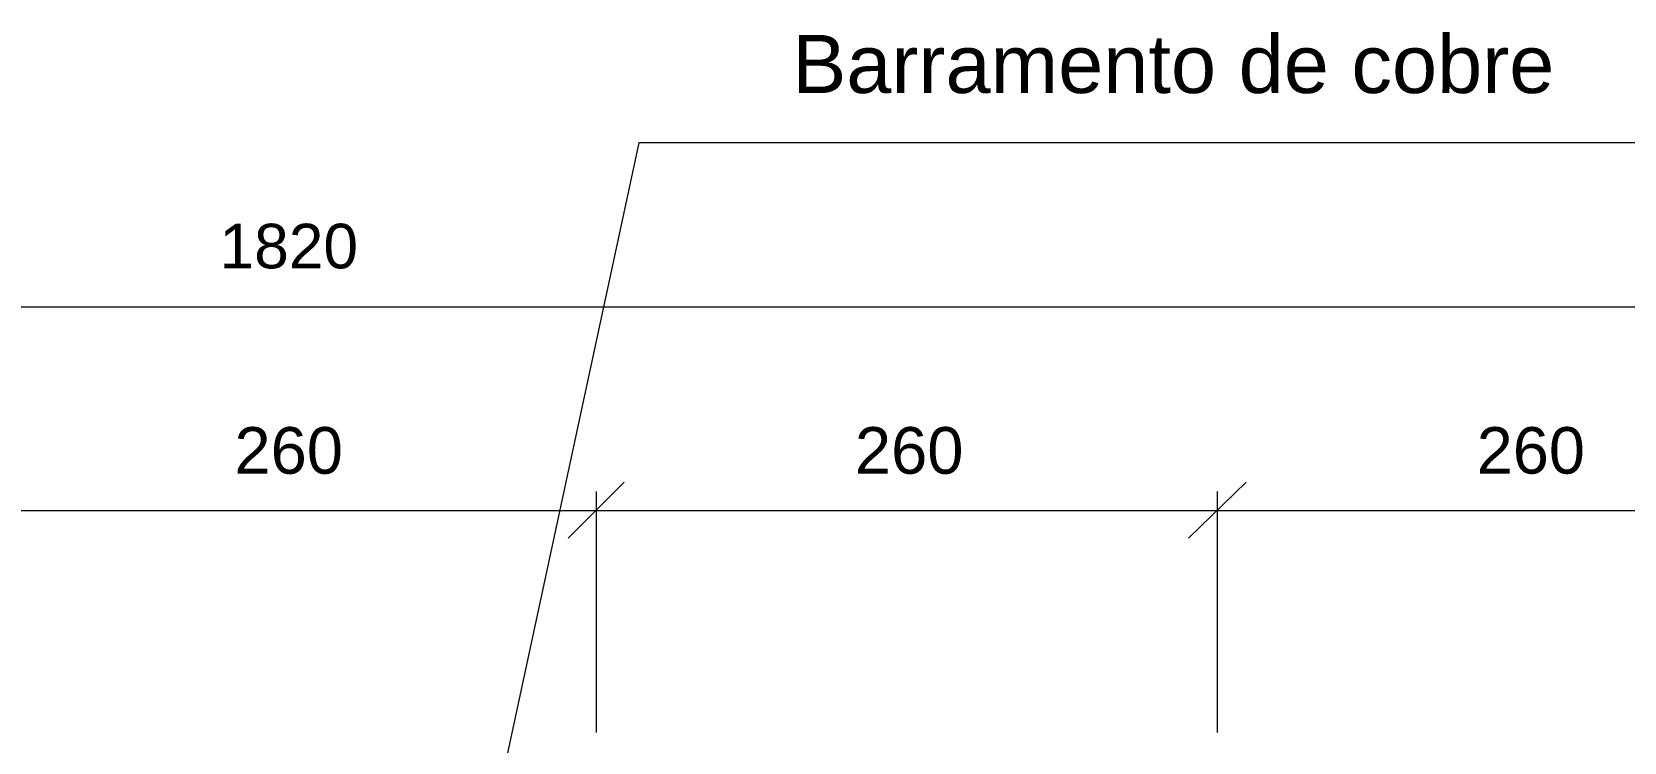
# Model space of a CAD drawing. Header units: millimetres. Extents: x 40 to 176, y -32 to 59.
# Drawn here: x 106.522 to 111.276, y 5.122 to 7.242 of the extents above; entities that cross this region are included whole.
import ezdxf

# ---------------------------------------------------------------- set-up
doc = ezdxf.new("R2010")
doc.units = ezdxf.units.MM
doc.layers.add('15 - Quadro de medição', color=6, linetype='Continuous')
doc.styles.add('Arial0', font='arial.ttf', dxfattribs={"height": 3.14658})

msp = doc.modelspace()

# ---------------------------------------------------------------- linework, layer by layer
at = {"layer": '15 - Quadro de medição', "color": 7, "linetype": 'Continuous', "lineweight": 20, "true_color": 0x000007}
msp.add_lwpolyline([(111.4948, 6.9107), (108.3339, 6.9107), (107.3716, 2.4411)], dxfattribs=at)
at = {"layer": '15 - Quadro de medição', "color": 8, "linetype": 'Continuous', "lineweight": 20, "true_color": 0x000008}
for points in [[(113.8232, 6.4205), (100.7398, 6.4205), (100.7398, 6.4205)], [(108.2906, 5.8981), (108.123, 5.7305), (108.123, 5.7305)], [(108.123, 5.7305), (108.2906, 5.8981), (108.2906, 5.8981)], [(110.1469, 5.8981), (109.9751, 5.7305), (109.9751, 5.7305)], [(109.9751, 5.7305), (110.1469, 5.8981), (110.1469, 5.8981)], [(108.2082, 5.1508), (108.2082, 5.8702), (108.2082, 5.8702)], [(108.2082, 5.1508), (108.2082, 5.8702), (108.2082, 5.8702)], [(110.0617, 5.1508), (110.0617, 5.8702), (110.0617, 5.8702)], [(110.0617, 5.1508), (110.0617, 5.8702), (110.0617, 5.8702)], [(108.2627, 5.8129), (106.2989, 5.8129), (106.2989, 5.8129)], [(110.119, 5.8129), (108.1524, 5.8129), (108.1524, 5.8129)], [(111.9711, 5.8129), (110.0045, 5.8129), (110.0045, 5.8129)]]:
    msp.add_lwpolyline(points, dxfattribs=at)

# ---------------------------------------------------------------- texts
at = {"layer": '15 - Quadro de medição', "color": 7, "true_color": 0x000007, "style": 'Arial0'}
for s, height, p in [('Barramento de cobre', 0.173381, (108.7921, 7.0594)), ('1820', 0.1331, (107.0825, 6.5361)), ('260', 0.13909, (107.1271, 5.9233)), ('260', 0.13909, (108.9792, 5.9233)), ('260', 0.13861, (110.8355, 5.9237))]:
    msp.add_text(s, height=height, dxfattribs=at).set_placement(p)

doc.saveas('drawing.dxf')
